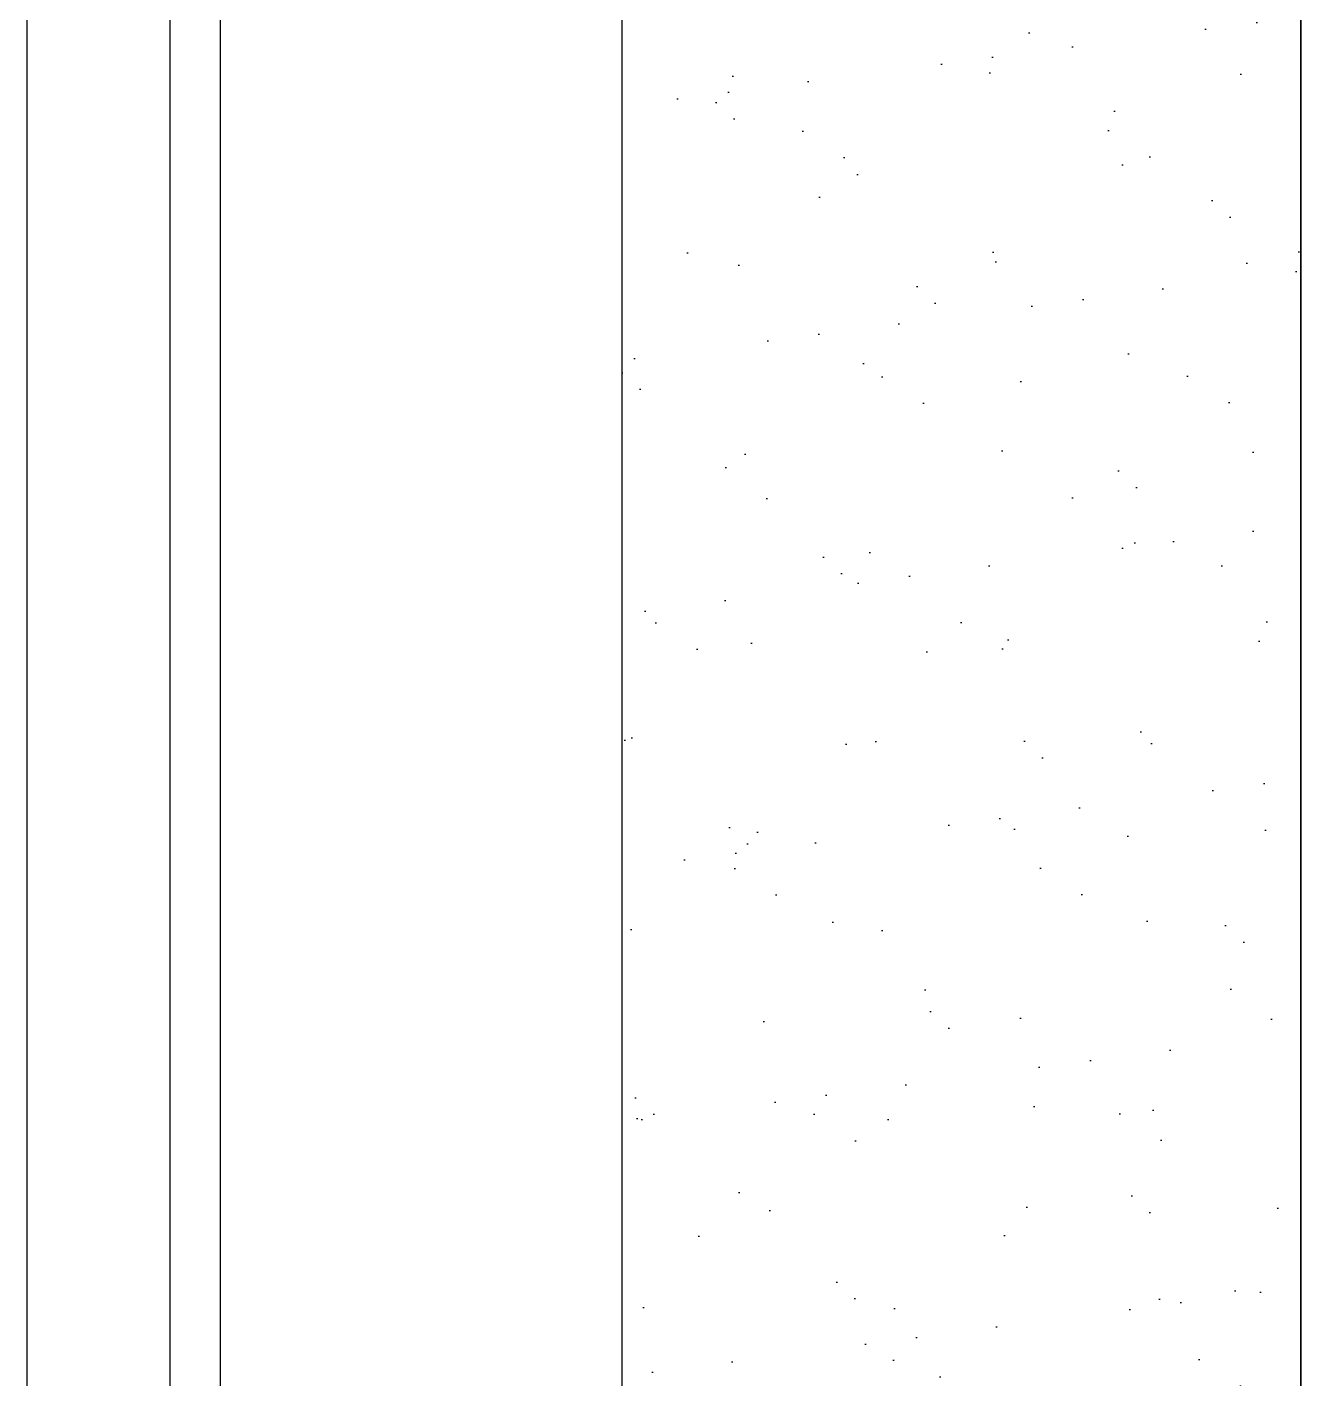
# Model space of a CAD drawing. Header units: millimetres. Extents: x 11802 to 19889, y -472 to 9054.
# Drawn here: x 16818.2 to 17147.9, y 2655.9 to 3005.9 of the extents above; entities that cross this region are included whole.
import ezdxf

# ---------------------------------------------------------------- set-up
doc = ezdxf.new("R2010")
doc.units = ezdxf.units.MM
doc.header["$LTSCALE"] = 307.34
doc.layers.get('0').update_dxf_attribs({"linetype": 'CONTINUOUS'})

msp = doc.modelspace()

# ---------------------------------------------------------------- hatches: boundary and pattern name
at = {"linetype": 'Continuous'}
h = msp.add_hatch(dxfattribs=at)
h.set_pattern_fill('AR-SAND', color=0)
h.set_pattern_definition([(37.5, (5598.704, -287.563), (-1.60003, 48.94132), [0, -38.608, 0, -43.18, 0, -41.275]), (7.5, (5598.704, -287.56), (44.95233, 71.6825), [0, -20.828, 0, -34.798, 0, -13.335]), (327.5, (5567.462, -287.563), (79.09924, 0.14372), [0, -12.7, 0, -45.72, 0, -59.69]), (317.5, (5567.46, -287.56), (76.35565, 22.29293), [0, -6.35, 0, -29.972, 0, -34.29])])
edge = h.paths.add_edge_path()
edge.add_line((16972.24996, 1431.87286), (17147.93759, 1431.87286))
edge.add_line((16972.24996, 3195.97267), (17147.93759, 3195.97267))
edge.add_line((16972.24996, 1431.87286), (16972.24996, 3195.97267))
edge.add_line((17147.93759, 3195.97267), (17147.93759, 1431.87286))

# ---------------------------------------------------------------- linework, layer by layer
at = {"color": 0, "linetype": 'Continuous'}
for p, q in [((16972.24996, 1431.87286), (16972.24996, 3805.97267)), ((17147.93759, 1431.87286), (17147.93759, 3804.97267)), ((16818.2102, 2470.55529), (16818.2102, 3174.33236)), ((16855.2102, 3164.6815), (16855.2102, 2470.55529)), ((16868.2102, 3161.0595), (16868.2102, 2470.55529))]:
    msp.add_line(p, q, dxfattribs=at)
msp.add_line((17147.93759, 3804.97267), (17147.93759, 1431.87286))

doc.saveas('drawing.dxf')
